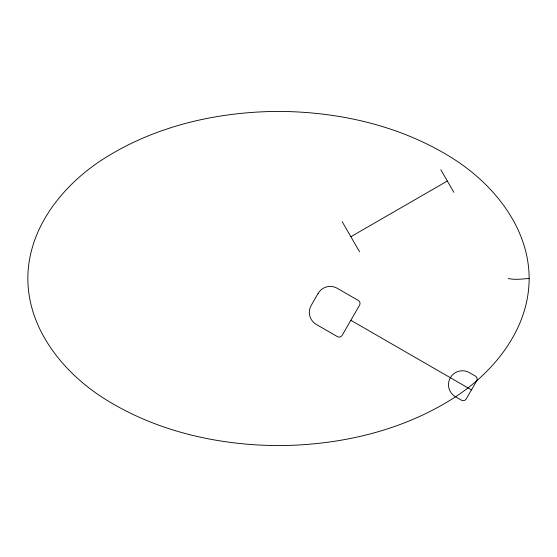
<?xml version="1.0" encoding="UTF-8"?>
<svg xmlns="http://www.w3.org/2000/svg" width="557" height="557" viewBox="0 0 557 557"><rect width="100%" height="100%" fill="white"/><g stroke="black" fill="none" stroke-linecap="round" stroke-linejoin="round"><path stroke-width="0.84" d="M529.15 278.5C529.059 327.962 495.472 370.496 455.737 396.661C403.442 430.721 340.411 445.259 278.5 445.6C216.589 445.259 153.558 430.721 101.263 396.661C61.528 370.496 27.941 327.962 27.85 278.5C27.941 229.038 61.528 186.504 101.263 160.339C153.558 126.279 216.589 111.741 278.5 111.4C340.411 111.741 403.442 126.279 455.737 160.339C495.472 186.504 529.059 229.038 529.15 278.5C522.02 278.904 515.281 280.129 508.263 278.5M350.854 236.725L447.334 181.025M350.868 320.282L471.452 389.9M440.81 169.732L453.851 192.318M342.151 221.651L359.557 251.799M318.158 293.358L311.196 305.417A13.925 13.925 0 0 0 316.292 324.439L337.396 336.623A3.481 3.481 0 0 0 342.151 335.349L359.557 305.201A3.481 3.481 0 0 0 358.283 300.446L337.18 288.261A13.925 13.925 0 0 0 318.158 293.358M476.674 380.856L466.23 398.944A3.481 3.481 0 0 1 461.474 400.218L455.445 396.737A13.925 13.925 0 0 1 450.348 377.716A13.925 13.925 0 0 1 469.37 372.619L475.399 376.1A3.481 3.481 0 0 1 476.674 380.856"/></g></svg>
